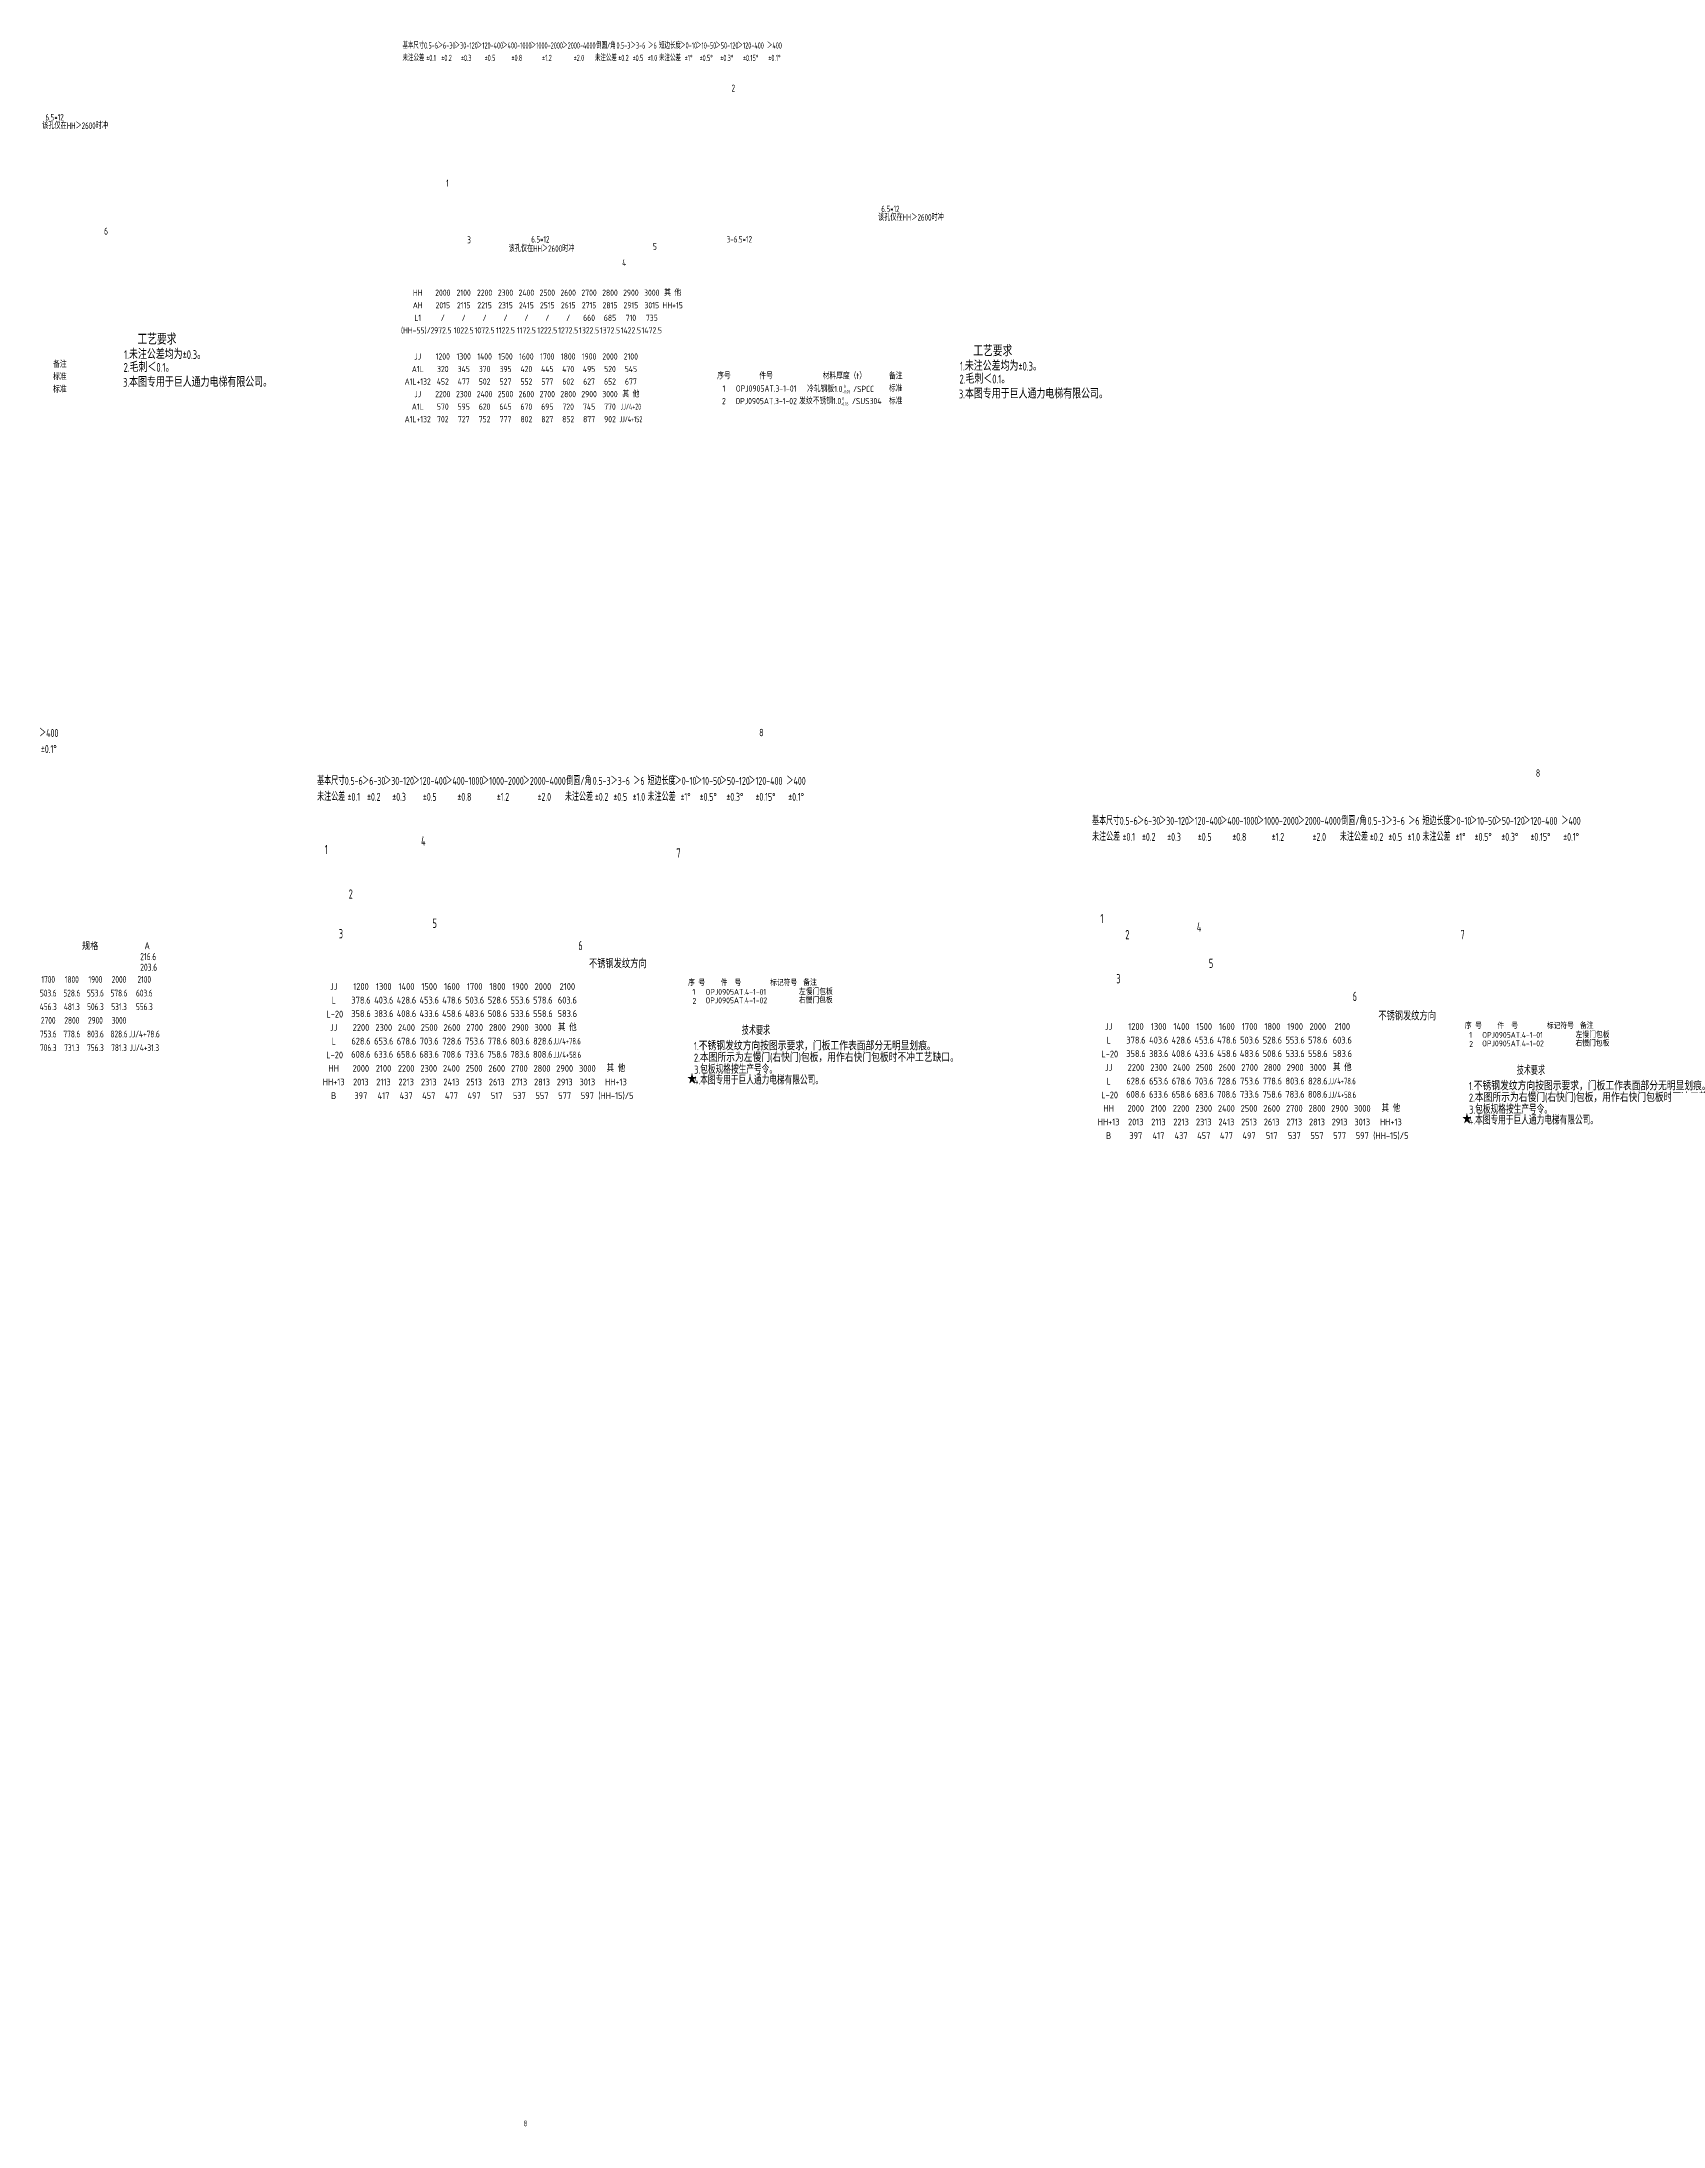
# Model space of a CAD drawing. Header units: inches. Extents: x 14216 to 120088, y -28810 to 23559.
# Drawn here: x 113104 to 120088, y 14534 to 23509 of the extents above; entities that cross this region are included whole.
import ezdxf
from ezdxf.enums import TextEntityAlignment as Align

# ---------------------------------------------------------------- set-up
doc = ezdxf.new("R2010")
doc.units = ezdxf.units.IN
doc.header["$LTSCALE"] = 0.3
doc.header["$MEASUREMENT"] = 0
doc.layers.add('2', color=2, linetype='Continuous')
doc.layers.add('2细实线', color=2, linetype='Continuous')
doc.layers.add('粗实线', color=7, linetype='Continuous', lineweight=30)
doc.styles.add('HZ', font='isocp2.shx', dxfattribs={"width": 0.7, "bigfont": 'hztxt.shx'})

msp = doc.modelspace()

# ---------------------------------------------------------------- texts
at = {"layer": '2', "color": 4, "style": 'HZ', "width": 0.7}
for s, height, p in [('2', 30, (116074.8, 23294.1)), ('1', 30, (114845.8, 22884.8)), ('6', 30, (113372.8, 22678)), ('3', 30, (114936.3, 22640.5)), ('5', 30, (115736.5, 22612.1)), ('4', 30, (115603.8, 22542.2)), ('8', 32, (116194.1, 20518.3)), ('8', 32, (119539, 20343.7)), ('1', 40, (114323.7, 20011)), ('4', 40, (114737.8, 20047.6)), ('7', 40, (115837.5, 19995.8)), ('2', 40, (114426.3, 19819)), ('1', 40, (117663.8, 19713.6)), ('3', 40, (114383.8, 19648.2)), ('5', 40, (114787.1, 19693.3)), ('2', 40, (117771, 19644.2)), ('4', 40, (118079.1, 19677.1)), ('7', 40, (119214.2, 19644.5)), ('6', 40, (115415.1, 19597.3)), ('3', 40, (117732.3, 19454.3)), ('5', 40, (118131, 19520.9)), ('6', 40, (118750, 19378.3)), ('8', 25, (115180.7, 14533.6))]:
    msp.add_text(s, height=height, dxfattribs=at).set_placement(p)
at = {"layer": '2', "color": 6, "style": 'HZ'}
for s, height, width, p in [('该孔仅在HH＞2600时冲', 28, 0.7, (113106.2, 23133)), ('该孔仅在HH＞2600时冲', 28, 0.7, (116706, 22738.3)), ('该孔仅在HH＞2600时冲', 28, 0.7, (115115.1, 22603.9)), ('1.未注公差均为±0.3。', 38, 0.75, (113459.1, 22142.6)), ('2.毛刺＜0.1。', 38, 0.75, (113456.9, 22087.2)), ('2.毛刺＜0.1。', 38, 0.75, (117056.7, 22037)), ('1.未注公差均为±0.3。', 38, 0.75, (117058.8, 22092.4)), ('3.本图专用于巨人通力电梯有限公司。', 38, 0.75, (113454.3, 22023)), ('3.本图专用于巨人通力电梯有限公司。', 38, 0.75, (117054, 21972.8)), ('不锈钢发纹方向', 35, 0.75, (115461.4, 19520.3)), ('不锈钢发纹方向', 35, 0.75, (118860.7, 19295.6)), ('技术要求', 35, 0.65, (116118.5, 19233.4)), ('1.不锈钢发纹方向按图示要求，门板工作表面部分无明显划痕。', 35, 0.8, (115913.3, 19166.8)), ('2.本图所示为左慢门(右快门)包板，用作右快门包板时不冲工艺缺口。', 35, 0.8, (115913.4, 19116.8)), ('4.本图专用于巨人通力电梯有限公司。', 35, 0.7, (115912.6, 19019.4)), ('3.包板规格按生产号令。', 35, 0.7, (115914.2, 19065.6)), ('1.不锈钢发纹方向按图示要求，门板工作表面部分无明显划痕。', 35, 0.8, (119250.8, 18994.6)), ('技术要求', 35, 0.65, (119456, 19061.2)), ('2.本图所示为右慢门(右快门)包板，用作右快门包板时不冲工艺缺口。', 35, 0.8, (119251, 18944.7)), ('4.本图专用于巨人通力电梯有限公司。', 35, 0.7, (119250.2, 18847.2)), ('3.包板规格按生产号令。', 35, 0.7, (119251.8, 18893.4))]:
    msp.add_text(s, height=height, dxfattribs=dict(at, width=width)).set_placement(p)
at = {"layer": '2', "style": 'HZ', "width": 0.8}
for s, p in [('标准', (113182.3, 22065.6)), ('备注', (113182.3, 22119.6)), ('序号', (116042.4, 22069.5)), ('件号', (116224.1, 22069.5)), ('材料厚度（t）', (116561, 22069.5)), ('备注', (116782.1, 22069.5)), ('标准', (113182.3, 22011.6)), ('1', (116042.4, 22015.5)), ('OPJ0905AT.3-1-01', (116224.1, 22015.5)), ('冷轧钢板1.0   /SPCC', (116544.8, 22013.5)), ('标准', (116782.1, 22015.5)), ('2', (116042.4, 21961.5)), ('OPJ0905AT.3-1-02', (116224.1, 21961.5)), ('发纹不锈钢1.0   /SUS304 ', (116551.3, 21961.5)), ('标准', (116782.1, 21961.5))]:
    msp.add_text(s, height=27, dxfattribs=at).set_placement(p, align=Align.MIDDLE_CENTER)
at = {"layer": '2', "style": 'HZ'}
for s, height, width, p in [('规格', 30.44, 0.85, (113278.1, 19598.5)), ('A', 30.4, 0.85, (113546.5, 19601.2)), ('序 号', 25.36, 0.85, (115888, 19443.8)), ('1', 25.4, 0.85, (115907, 19405.2)), ('2 ', 25.36, 0.85, (115907.1, 19366)), ('OPJ0905AT.4-1-02', 25.364, 0.85, (115962.8, 19368.4)), ('OPJ0905AT.4-1-01', 25.364, 0.85, (115963, 19405.2)), ('件  号', 25.36, 0.85, (116028.5, 19443.8)), ('标记符号', 25.36, 0.85, (116241.4, 19443.8)), ('右慢门包板', 25.36, 0.85, (116365, 19369.1)), ('左慢门包板', 25.36, 0.85, (116365.7, 19405.7)), ('备注', 25.36, 0.85, (116383.9, 19444.9)), ('序 号', 25.36, 0.85, (119233, 19258.4)), ('1', 25.4, 0.85, (119252.1, 19219.9)), ('OPJ0905AT.4-1-02', 25.364, 0.85, (119307.9, 19183)), ('OPJ0905AT.4-1-01', 25.364, 0.85, (119308.1, 19219.9)), ('件  号', 25.36, 0.85, (119373.6, 19258.4)), ('标记符号', 25.36, 0.85, (119586.5, 19258.4)), ('右慢门包板', 25.36, 0.85, (119710.1, 19183.7)), ('左慢门包板', 25.36, 0.85, (119710.7, 19220.3)), ('备注', 25.36, 0.85, (119728.9, 19259.5)), ('2 ', 25.36, 0.85, (119252.1, 19180.6)), ('★', 38, 0.8, (115884.2, 19022.1)), ('★', 38, 0.8, (119221.7, 18850))]:
    msp.add_text(s, height=height, dxfattribs=dict(at, width=width)).set_placement(p)
at = {"layer": '2', "color": 6, "char_height": 28, "attachment_point": 5, "style": 'HZ'}
for s, insert in [('\\A1;6.5*12', (113159.6, 23183.4)), ('\\A1;6.5*12', (116759.3, 22788.7)), ('\\A1;6.5*12', (115251.7, 22657.8)), ('\\A1;3-6.5*12', (116108.8, 22658.1))]:
    msp.add_mtext(s, dxfattribs=dict(at, insert=insert))
at = {"layer": '2', "attachment_point": 1, "style": 'HZ'}
for s, insert, char_height in [(' 0\\P-0.08', (116552.9, 22031.4), 13.73), (' 0\\P-0.06', (116545.7, 21978.9), 13.73), ('216.6', (113528.2, 19584.7), 30.44), ('203.6', (113528.2, 19539), 30.44)]:
    msp.add_mtext(s, dxfattribs=dict(at, insert=insert, char_height=char_height))
at = {"layer": '2细实线', "linetype": 'ByBlock', "style": 'HZ', "width": 0.65}
for s, height, p in [('基本尺寸', 26.73, (114705.1, 23492.3)), ('未注公差', 26.73, (114705.1, 23438.8)), ('0.5-6', 26.73, (114780.9, 23492.3)), ('%%p0.1', 26.73, (114780.9, 23438.8)), ('＞6-30', 26.73, (114847.7, 23492.3)), ('%%p0.2', 26.73, (114847.7, 23438.8)), ('＞30-120', 26.73, (114932.3, 23492.3)), ('%%p0.3', 26.73, (114932.3, 23438.8)), ('＞120-400', 26.73, (115034.8, 23492.3)), ('%%p0.5', 26.73, (115034.8, 23438.8)), ('＞400-1000', 26.73, (115150.6, 23492.3)), ('%%p0.8', 26.73, (115150.6, 23438.8)), ('＞1000-2000', 26.73, (115279.8, 23492.3)), ('%%p1.2', 26.73, (115279.8, 23438.8)), ('＞2000-4000', 26.73, (115417.9, 23492.3)), ('%%p2.0', 26.73, (115417.9, 23438.8)), ('未注公差', 26.73, (115533.8, 23438.8)), ('倒圆/角', 26.73, (115533.8, 23492.3)), ('0.5-3', 26.73, (115609.5, 23492.3)), ('%%p0.2', 26.73, (115609.5, 23438.8)), ('＞3-6', 26.73, (115671.9, 23492.3)), ('%%p0.5', 26.73, (115671.9, 23438.8)), ('%%p1.0', 26.73, (115734.2, 23438.8)), ('＞6', 26.73, (115734.2, 23492.3)), ('未注公差', 26.73, (115810, 23438.8)), ('短边长度', 26.73, (115810, 23492.3)), ('＞0-10', 26.73, (115890.2, 23492.3)), ('%%p1%%d', 26.73, (115890.2, 23438.8)), ('＞10-50', 26.73, (115965.9, 23492.3)), ('%%p0.5%%d', 26.73, (115965.9, 23438.8)), ('＞50-120', 26.73, (116055, 23492.3)), ('%%p0.3%%d', 26.73, (116055, 23438.8)), ('＞120-400', 26.73, (116157.5, 23492.3)), ('%%p0.15%%d', 26.73, (116157.5, 23438.8)), ('＞400', 26.73, (116259.9, 23492.3)), ('%%p0.1%%d', 26.73, (116259.9, 23438.8)), ('＞400', 34.43, (113134.6, 20532.3)), ('%%p0.1%%d', 34.43, (113134.6, 20463.4)), ('基本尺寸', 34.43, (114350.7, 20326.2)), ('0.5-6', 34.43, (114448.2, 20326.2)), ('＞6-30', 34.43, (114534.3, 20326.2)), ('＞30-120', 34.43, (114643.3, 20326.2)), ('＞120-400', 34.43, (114775.3, 20326.2)), ('＞400-1000', 34.43, (114924.5, 20326.2)), ('＞1000-2000', 34.43, (115090.9, 20326.2)), ('＞2000-4000', 34.43, (115268.7, 20326.2)), ('倒圆/角', 34.43, (115417.9, 20326.2)), ('0.5-3', 34.43, (115515.5, 20326.2)), ('＞3-6', 34.43, (115595.8, 20326.2)), ('＞6', 34.43, (115676.1, 20326.2)), ('短边长度', 34.43, (115773.7, 20326.2)), ('＞0-10', 34.43, (115877, 20326.2)), ('＞10-50', 34.43, (115974.5, 20326.2)), ('＞50-120', 34.43, (116089.3, 20326.2)), ('＞120-400', 34.43, (116221.2, 20326.2)), ('＞400', 34.43, (116353.2, 20326.2)), ('未注公差', 34.43, (114350.7, 20257.4)), ('%%p0.1', 34.43, (114448.2, 20257.4)), ('%%p0.2', 34.43, (114534.3, 20257.4)), ('%%p0.3', 34.43, (114643.3, 20257.4)), ('%%p0.5', 34.43, (114775.3, 20257.4)), ('%%p0.8', 34.43, (114924.5, 20257.4)), ('%%p1.2', 34.43, (115090.9, 20257.4)), ('%%p2.0', 34.43, (115268.7, 20257.4)), ('未注公差', 34.43, (115417.9, 20257.4)), ('%%p0.2', 34.43, (115515.5, 20257.4)), ('%%p0.5', 34.43, (115595.8, 20257.4)), ('%%p1.0', 34.43, (115676.1, 20257.4)), ('未注公差', 34.43, (115773.7, 20257.4)), ('%%p1%%d', 34.43, (115877, 20257.4)), ('%%p0.5%%d', 34.43, (115974.5, 20257.4)), ('%%p0.3%%d', 34.43, (116089.3, 20257.4)), ('%%p0.15%%d', 34.43, (116221.2, 20257.4)), ('%%p0.1%%d', 34.43, (116353.2, 20257.4)), ('未注公差', 34.43, (117688.2, 20085.2)), ('基本尺寸', 34.43, (117688.2, 20154.1)), ('0.5-6', 34.43, (117785.8, 20154.1)), ('＞6-30', 34.43, (117871.8, 20154.1)), ('＞30-120', 34.43, (117980.8, 20154.1)), ('＞120-400', 34.43, (118112.8, 20154.1)), ('＞400-1000', 34.43, (118262, 20154.1)), ('＞1000-2000', 34.43, (118428.4, 20154.1)), ('＞2000-4000', 34.43, (118606.3, 20154.1)), ('未注公差', 34.43, (118755.5, 20085.2)), ('倒圆/角', 34.43, (118755.5, 20154.1)), ('0.5-3', 34.43, (118853, 20154.1)), ('＞3-6', 34.43, (118933.3, 20154.1)), ('＞6', 34.43, (119013.7, 20154.1)), ('未注公差', 34.43, (119111.2, 20085.2)), ('短边长度', 34.43, (119111.2, 20154.1)), ('＞0-10', 34.43, (119214.5, 20154.1)), ('＞10-50', 34.43, (119312.1, 20154.1)), ('＞50-120', 34.43, (119426.8, 20154.1)), ('＞120-400', 34.43, (119558.8, 20154.1)), ('＞400', 34.43, (119690.8, 20154.1)), ('%%p0.1', 34.43, (117785.8, 20085.2)), ('%%p0.2', 34.43, (117871.8, 20085.2)), ('%%p0.3', 34.43, (117980.8, 20085.2)), ('%%p0.5', 34.43, (118112.8, 20085.2)), ('%%p0.8', 34.43, (118262, 20085.2)), ('%%p1.2', 34.43, (118428.4, 20085.2)), ('%%p2.0', 34.43, (118606.3, 20085.2)), ('%%p0.2', 34.43, (118853, 20085.2)), ('%%p0.5', 34.43, (118933.3, 20085.2)), ('%%p1.0', 34.43, (119013.7, 20085.2)), ('%%p1%%d', 34.43, (119214.5, 20085.2)), ('%%p0.5%%d', 34.43, (119312.1, 20085.2)), ('%%p0.3%%d', 34.43, (119426.8, 20085.2)), ('%%p0.15%%d', 34.43, (119558.8, 20085.2)), ('%%p0.1%%d', 34.43, (119690.8, 20085.2))]:
    msp.add_text(s, height=height, dxfattribs=at).set_placement(p, align=Align.MIDDLE_CENTER)
at = {"layer": '2细实线', "style": 'HZ'}
for s, height, width, p in [('HH', 27, 0.8, (114723.6, 22427.9)), ('2000', 27, 0.8, (114831.6, 22427.9)), ('2100', 27, 0.8, (114921.6, 22427.9)), ('2200', 27, 0.8, (115011.6, 22427.9)), ('2300', 27, 0.8, (115101.6, 22427.9)), ('2400', 27, 0.8, (115191.6, 22427.9)), ('2500', 27, 0.8, (115281.6, 22427.9)), ('2600', 27, 0.8, (115371.6, 22427.9)), ('2700', 27, 0.8, (115461.6, 22427.9)), ('2800', 27, 0.8, (115551.6, 22427.9)), ('2900', 27, 0.8, (115641.6, 22427.9)), ('3000', 27, 0.8, (115731.6, 22427.9)), ('其 他', 27, 0.8, (115821.6, 22427.9)), ('AH', 27, 0.8, (114723.6, 22373.9)), ('2015', 27, 0.8, (114831.6, 22373.9)), ('2115', 27, 0.8, (114921.6, 22373.9)), ('2215', 27, 0.8, (115011.6, 22373.9)), ('2315', 27, 0.8, (115101.6, 22373.9)), ('2415', 27, 0.8, (115191.6, 22373.9)), ('2515', 27, 0.8, (115281.6, 22373.9)), ('2615', 27, 0.8, (115371.6, 22373.9)), ('2715', 27, 0.8, (115461.6, 22373.9)), ('2815', 27, 0.8, (115551.6, 22373.9)), ('2915', 27, 0.8, (115641.6, 22373.9)), ('3015', 27, 0.8, (115731.6, 22373.9)), ('HH+15', 27, 0.8, (115821.6, 22373.9)), ('(HH-55)/2', 27, 0.8, (114723.6, 22265.9)), ('L1', 27, 0.8, (114723.6, 22319.9)), ('972.5', 27, 0.8, (114831.6, 22265.9)), ('/', 27, 0.8, (114831.6, 22319.9)), ('1022.5', 27, 0.8, (114921.6, 22265.9)), ('/', 27, 0.8, (114921.6, 22319.9)), ('1072.5', 27, 0.8, (115011.6, 22265.9)), ('/', 27, 0.8, (115011.6, 22319.9)), ('1122.5', 27, 0.8, (115101.6, 22265.9)), ('/', 27, 0.8, (115101.6, 22319.9)), ('1172.5', 27, 0.8, (115191.6, 22265.9)), ('/', 27, 0.8, (115191.6, 22319.9)), ('1222.5', 27, 0.8, (115281.6, 22265.9)), ('/', 27, 0.8, (115281.6, 22319.9)), ('1272.5', 27, 0.8, (115371.6, 22265.9)), ('/', 27, 0.8, (115371.6, 22319.9)), ('1322.5', 27, 0.8, (115461.6, 22265.9)), ('660', 27, 0.8, (115461.6, 22319.9)), ('1372.5', 27, 0.8, (115551.6, 22265.9)), ('685', 27, 0.8, (115551.6, 22319.9)), ('1422.5', 27, 0.8, (115641.6, 22265.9)), ('710', 27, 0.8, (115641.6, 22319.9)), ('1472.5', 27, 0.8, (115731.6, 22265.9)), ('735', 27, 0.8, (115731.6, 22319.9)), ('A1L', 27, 0.8, (114723.6, 22099.4)), ('JJ', 27, 0.8, (114723.6, 22153.4)), ('1200', 27, 0.8, (114831.6, 22153.4)), ('320', 27, 0.8, (114831.6, 22099.4)), ('1300', 27, 0.8, (114921.6, 22153.4)), ('345', 27, 0.8, (114921.6, 22099.4)), ('1400', 27, 0.8, (115011.6, 22153.4)), ('370', 27, 0.8, (115011.6, 22099.4)), ('1500', 27, 0.8, (115101.6, 22153.4)), ('395', 27, 0.8, (115101.6, 22099.4)), ('1600', 27, 0.8, (115191.6, 22153.4)), ('420', 27, 0.8, (115191.6, 22099.4)), ('1700', 27, 0.8, (115281.6, 22153.4)), ('445', 27, 0.8, (115281.6, 22099.4)), ('1800', 27, 0.8, (115371.6, 22153.4)), ('470', 27, 0.8, (115371.6, 22099.4)), ('1900', 27, 0.8, (115461.6, 22153.4)), ('495', 27, 0.8, (115461.6, 22099.4)), ('2000', 27, 0.8, (115551.6, 22153.4)), ('520', 27, 0.8, (115551.6, 22099.4)), ('2100', 27, 0.8, (115641.6, 22153.4)), ('545', 27, 0.8, (115641.6, 22099.4)), ('A1L+132', 27, 0.8, (114723.6, 22045.4)), ('JJ', 27, 0.8, (114723.6, 21991.4)), ('2200', 27, 0.8, (114831.6, 21991.4)), ('452', 27, 0.8, (114831.6, 22045.4)), ('2300', 27, 0.8, (114921.6, 21991.4)), ('477', 27, 0.8, (114921.6, 22045.4)), ('2400', 27, 0.8, (115011.6, 21991.4)), ('502', 27, 0.8, (115011.6, 22045.4)), ('2500', 27, 0.8, (115101.6, 21991.4)), ('527', 27, 0.8, (115101.6, 22045.4)), ('2600', 27, 0.8, (115191.6, 21991.4)), ('552', 27, 0.8, (115191.6, 22045.4)), ('2700', 27, 0.8, (115281.6, 21991.4)), ('577', 27, 0.8, (115281.6, 22045.4)), ('2800', 27, 0.8, (115371.6, 21991.4)), ('602', 27, 0.8, (115371.6, 22045.4)), ('2900', 27, 0.8, (115461.6, 21991.4)), ('627', 27, 0.8, (115461.6, 22045.4)), ('3000', 27, 0.8, (115551.6, 21991.4)), ('652', 27, 0.8, (115551.6, 22045.4)), ('其 他', 27, 0.8, (115641.6, 21991.4)), ('677', 27, 0.8, (115641.6, 22045.4)), ('A1L', 27, 0.8, (114723.6, 21937.4)), ('570', 27, 0.8, (114831.6, 21937.4)), ('595', 27, 0.8, (114921.6, 21937.4)), ('620', 27, 0.8, (115011.6, 21937.4)), ('645', 27, 0.8, (115101.6, 21937.4)), ('670', 27, 0.8, (115191.6, 21937.4)), ('695', 27, 0.8, (115281.6, 21937.4)), ('720', 27, 0.8, (115371.6, 21937.4)), ('745', 27, 0.8, (115461.6, 21937.4)), ('770', 27, 0.8, (115551.6, 21937.4)), ('JJ/4+20', 25.88, 0.65, (115641.6, 21937.4)), ('A1L+132', 27, 0.8, (114723.6, 21883.4)), ('702', 27, 0.8, (114831.6, 21883.4)), ('727', 27, 0.8, (114921.6, 21883.4)), ('752', 27, 0.8, (115011.6, 21883.4)), ('777', 27, 0.8, (115101.6, 21883.4)), ('802', 27, 0.8, (115191.6, 21883.4)), ('827', 27, 0.8, (115281.6, 21883.4)), ('852', 27, 0.8, (115371.6, 21883.4)), ('877', 27, 0.8, (115461.6, 21883.4)), ('902', 27, 0.8, (115551.6, 21883.4)), ('JJ/4+152', 25.88, 0.65, (115641.6, 21883.4)), ('JJ', 29.38, 0.8, (114361.8, 19440.9)), ('L', 29.4, 0.8, (114361.8, 19382.1)), ('378.6', 29.38, 0.8, (114479.3, 19382.1)), ('1200', 29.38, 0.8, (114479.3, 19440.9)), ('403.6', 29.38, 0.8, (114577.3, 19382.1)), ('1300', 29.38, 0.8, (114577.3, 19440.9)), ('428.6', 29.38, 0.8, (114675.2, 19382.1)), ('1400', 29.38, 0.8, (114675.2, 19440.9)), ('453.6', 29.38, 0.8, (114773.1, 19382.1)), ('1500', 29.38, 0.8, (114773.1, 19440.9)), ('478.6', 29.38, 0.8, (114871, 19382.1)), ('1600', 29.38, 0.8, (114871, 19440.9)), ('503.6', 29.38, 0.8, (114968.9, 19382.1)), ('1700', 29.38, 0.8, (114968.9, 19440.9)), ('528.6', 29.38, 0.8, (115066.9, 19382.1)), ('1800', 29.38, 0.8, (115066.9, 19440.9)), ('553.6', 29.38, 0.8, (115164.8, 19382.1)), ('1900', 29.38, 0.8, (115164.8, 19440.9)), ('578.6', 29.38, 0.8, (115262.7, 19382.1)), ('2000', 29.38, 0.8, (115262.7, 19440.9)), ('603.6', 29.38, 0.8, (115368, 19382.1)), ('2100', 29.38, 0.8, (115368, 19440.9)), ('L-20', 29.38, 0.8, (114366.4, 19322.1)), ('358.6', 29.38, 0.8, (114479.3, 19324.2)), ('383.6', 29.38, 0.8, (114577.3, 19324.2)), ('408.6', 29.38, 0.8, (114675.2, 19324.2)), ('433.6', 29.38, 0.8, (114773.1, 19324.2)), ('458.6', 29.38, 0.8, (114871, 19324.2)), ('483.6', 29.38, 0.8, (114968.9, 19324.2)), ('508.6', 29.38, 0.8, (115066.9, 19324.2)), ('533.6', 29.38, 0.8, (115164.8, 19324.2)), ('558.6', 29.38, 0.8, (115262.7, 19324.2)), ('583.6', 29.38, 0.8, (115368, 19324.2)), ('JJ', 29.38, 0.8, (114361.8, 19264.6)), ('L', 29.4, 0.8, (114361.8, 19205.8)), ('628.6', 29.38, 0.8, (114479.3, 19205.8)), ('2200', 29.38, 0.8, (114479.3, 19264.6)), ('653.6', 29.38, 0.8, (114577.3, 19205.7)), ('2300', 29.38, 0.8, (114577.3, 19264.5)), ('678.6', 29.38, 0.8, (114675.2, 19205.7)), ('2400', 29.38, 0.8, (114675.2, 19264.5)), ('703.6', 29.38, 0.8, (114773.1, 19205.7)), ('2500', 29.38, 0.8, (114773.1, 19264.5)), ('728.6', 29.38, 0.8, (114871, 19205.7)), ('2600', 29.38, 0.8, (114871, 19264.5)), ('753.6', 29.38, 0.8, (114968.9, 19205.8)), ('2700', 29.38, 0.8, (114968.9, 19264.6)), ('778.6', 29.38, 0.8, (115066.9, 19205.8)), ('2800', 29.38, 0.8, (115066.9, 19264.6)), ('803.6', 29.38, 0.8, (115164.8, 19205.8)), ('2900', 29.38, 0.8, (115164.8, 19264.6)), ('828.6', 29.38, 0.8, (115262.7, 19205.8)), ('3000', 29.38, 0.8, (115262.7, 19264.6)), ('JJ/4+78.6', 28.16, 0.65, (115366.3, 19205.8)), ('其 他', 29.38, 0.8, (115368, 19264.6)), ('JJ', 29.38, 0.8, (117699.4, 19268.7)), ('L', 29.4, 0.8, (117699.4, 19210)), ('378.6', 29.38, 0.8, (117816.9, 19210)), ('1200', 29.38, 0.8, (117816.9, 19268.7)), ('403.6', 29.38, 0.8, (117914.8, 19210)), ('1300', 29.38, 0.8, (117914.8, 19268.7)), ('428.6', 29.38, 0.8, (118012.7, 19210)), ('1400', 29.38, 0.8, (118012.7, 19268.7)), ('453.6', 29.38, 0.8, (118110.6, 19210)), ('1500', 29.38, 0.8, (118110.6, 19268.7)), ('478.6', 29.38, 0.8, (118208.6, 19210)), ('1600', 29.38, 0.8, (118208.6, 19268.7)), ('503.6', 29.38, 0.8, (118306.5, 19210)), ('1700', 29.38, 0.8, (118306.5, 19268.7)), ('528.6', 29.38, 0.8, (118404.4, 19210)), ('1800', 29.38, 0.8, (118404.4, 19268.7)), ('553.6', 29.38, 0.8, (118502.3, 19210)), ('1900', 29.38, 0.8, (118502.3, 19268.7)), ('578.6', 29.38, 0.8, (118600.2, 19210)), ('2000', 29.38, 0.8, (118600.2, 19268.7)), ('603.6', 29.38, 0.8, (118705.6, 19210)), ('2100', 29.38, 0.8, (118705.6, 19268.7)), ('L-20', 29.38, 0.8, (114365.8, 19146.1)), ('608.6', 29.38, 0.8, (114478.8, 19149.2)), ('633.6', 29.38, 0.8, (114576.7, 19149.1)), ('658.6', 29.38, 0.8, (114674.7, 19149.1)), ('683.6', 29.38, 0.8, (114772.6, 19149.1)), ('708.6', 29.38, 0.8, (114870.5, 19149.1)), ('733.6', 29.38, 0.8, (114968.4, 19149.2)), ('758.6', 29.38, 0.8, (115066.3, 19149.2)), ('783.6', 29.38, 0.8, (115164.3, 19149.2)), ('808.6', 29.38, 0.8, (115262.2, 19149.2)), ('JJ/4+58.6', 28.16, 0.65, (115367.3, 19146.8)), ('L-20', 29.38, 0.8, (117704, 19150)), ('358.6', 29.38, 0.8, (117816.9, 19152.1)), ('383.6', 29.38, 0.8, (117914.8, 19152.1)), ('408.6', 29.38, 0.8, (118012.7, 19152.1)), ('433.6', 29.38, 0.8, (118110.6, 19152.1)), ('458.6', 29.38, 0.8, (118208.6, 19152.1)), ('483.6', 29.38, 0.8, (118306.5, 19152.1)), ('508.6', 29.38, 0.8, (118404.4, 19152.1)), ('533.6', 29.38, 0.8, (118502.3, 19152.1)), ('558.6', 29.38, 0.8, (118600.2, 19152.1)), ('583.6', 29.38, 0.8, (118705.6, 19152.1)), ('HH+13', 29.26, 0.8, (114361.6, 19029.9)), ('HH', 29.26, 0.8, (114361.6, 19088.4)), ('2000', 29.26, 0.8, (114478.6, 19088.4)), ('2013', 29.26, 0.8, (114478.6, 19029.9)), ('2100', 29.26, 0.8, (114576.2, 19088.4)), ('2113', 29.26, 0.8, (114576.2, 19029.9)), ('2200', 29.26, 0.8, (114673.7, 19088.4)), ('2213', 29.26, 0.8, (114673.7, 19029.9)), ('2300', 29.26, 0.8, (114771.2, 19088.4)), ('2313', 29.26, 0.8, (114771.2, 19029.9)), ('2400', 29.26, 0.8, (114868.8, 19088.4)), ('2413', 29.26, 0.8, (114868.8, 19029.9)), ('2500', 29.26, 0.8, (114966.3, 19088.4)), ('2513', 29.26, 0.8, (114966.3, 19029.9)), ('2600', 29.26, 0.8, (115063.8, 19088.4)), ('2613', 29.26, 0.8, (115063.8, 19029.9)), ('2700', 29.26, 0.8, (115161.4, 19088.4)), ('2713', 29.26, 0.8, (115161.4, 19029.9)), ('2800', 29.26, 0.8, (115258.9, 19088.4)), ('2813', 29.26, 0.8, (115258.9, 19029.9)), ('2900', 29.26, 0.8, (115356.5, 19088.4)), ('2913', 29.26, 0.8, (115356.5, 19029.9)), ('3000', 29.26, 0.8, (115454, 19088.4)), ('3013', 29.26, 0.8, (115454, 19029.9)), ('HH+13', 29.26, 0.8, (115577, 19029.9)), ('其 他', 29.26, 0.8, (115577, 19088.4)), ('JJ', 29.38, 0.8, (117699.4, 19092.4)), ('L', 29.4, 0.8, (117699.4, 19033.7)), ('628.6', 29.38, 0.8, (117816.9, 19033.7)), ('2200', 29.38, 0.8, (117816.9, 19092.4)), ('653.6', 29.38, 0.8, (117914.8, 19033.6)), ('2300', 29.38, 0.8, (117914.8, 19092.3)), ('678.6', 29.38, 0.8, (118012.7, 19033.6)), ('2400', 29.38, 0.8, (118012.7, 19092.3)), ('703.6', 29.38, 0.8, (118110.6, 19033.6)), ('2500', 29.38, 0.8, (118110.6, 19092.3)), ('728.6', 29.38, 0.8, (118208.6, 19033.6)), ('2600', 29.38, 0.8, (118208.6, 19092.3)), ('753.6', 29.38, 0.8, (118306.5, 19033.7)), ('2700', 29.38, 0.8, (118306.5, 19092.4)), ('778.6', 29.38, 0.8, (118404.4, 19033.7)), ('2800', 29.38, 0.8, (118404.4, 19092.4)), ('803.6', 29.38, 0.8, (118502.3, 19033.7)), ('2900', 29.38, 0.8, (118502.3, 19092.4)), ('828.6', 29.38, 0.8, (118600.2, 19033.7)), ('3000', 29.38, 0.8, (118600.2, 19092.4)), ('JJ/4+78.6', 28.16, 0.65, (118703.8, 19033.7)), ('其 他', 29.38, 0.8, (118705.6, 19092.4)), ('B', 29.3, 0.8, (114361.6, 18971.3)), ('397', 29.26, 0.8, (114478.6, 18971.3)), ('417', 29.26, 0.8, (114576.2, 18971.3)), ('437', 29.26, 0.8, (114673.7, 18971.3)), ('457', 29.26, 0.8, (114771.2, 18971.3)), ('477', 29.26, 0.8, (114868.8, 18971.3)), ('497', 29.26, 0.8, (114966.3, 18971.3)), ('517', 29.26, 0.8, (115063.8, 18971.3)), ('537', 29.26, 0.8, (115161.4, 18971.3)), ('557', 29.26, 0.8, (115258.9, 18971.3)), ('577', 29.26, 0.8, (115356.5, 18971.3)), ('597', 29.26, 0.8, (115454, 18971.3)), ('(HH-15)/5', 29.26, 0.8, (115577, 18971.3)), ('L-20', 29.38, 0.8, (117703.4, 18973.9)), ('608.6', 29.38, 0.8, (117816.4, 18977)), ('633.6', 29.38, 0.8, (117914.3, 18976.9)), ('658.6', 29.38, 0.8, (118012.2, 18976.9)), ('683.6', 29.38, 0.8, (118110.1, 18976.9)), ('708.6', 29.38, 0.8, (118208, 18976.9)), ('733.6', 29.38, 0.8, (118306, 18977)), ('758.6', 29.38, 0.8, (118403.9, 18977)), ('783.6', 29.38, 0.8, (118501.8, 18977)), ('808.6', 29.38, 0.8, (118599.7, 18977)), ('JJ/4+58.6', 28.16, 0.65, (118704.9, 18974.7)), ('HH+13', 29.26, 0.8, (117699.1, 18857.7)), ('HH', 29.26, 0.8, (117699.1, 18916.2)), ('2000', 29.26, 0.8, (117816.1, 18916.2)), ('2013', 29.26, 0.8, (117816.1, 18857.7)), ('2100', 29.26, 0.8, (117913.7, 18916.2)), ('2113', 29.26, 0.8, (117913.7, 18857.7)), ('2200', 29.26, 0.8, (118011.2, 18916.2)), ('2213', 29.26, 0.8, (118011.2, 18857.7)), ('2300', 29.26, 0.8, (118108.8, 18916.2)), ('2313', 29.26, 0.8, (118108.8, 18857.7)), ('2400', 29.26, 0.8, (118206.3, 18916.2)), ('2413', 29.26, 0.8, (118206.3, 18857.7)), ('2500', 29.26, 0.8, (118303.8, 18916.2)), ('2513', 29.26, 0.8, (118303.8, 18857.7)), ('2600', 29.26, 0.8, (118401.4, 18916.2)), ('2613', 29.26, 0.8, (118401.4, 18857.7)), ('2700', 29.26, 0.8, (118498.9, 18916.2)), ('2713', 29.26, 0.8, (118498.9, 18857.7)), ('2800', 29.26, 0.8, (118596.4, 18916.2)), ('2813', 29.26, 0.8, (118596.4, 18857.7)), ('2900', 29.26, 0.8, (118694, 18916.2)), ('2913', 29.26, 0.8, (118694, 18857.7)), ('3000', 29.26, 0.8, (118791.5, 18916.2)), ('3013', 29.26, 0.8, (118791.5, 18857.7)), ('HH+13', 29.26, 0.8, (118914.6, 18857.7)), ('其 他', 29.26, 0.8, (118914.6, 18916.2)), ('B', 29.3, 0.8, (117699.1, 18799.2)), ('397', 29.26, 0.8, (117816.1, 18799.2)), ('417', 29.26, 0.8, (117913.7, 18799.2)), ('437', 29.26, 0.8, (118011.2, 18799.2)), ('457', 29.26, 0.8, (118108.8, 18799.2)), ('477', 29.26, 0.8, (118206.3, 18799.2)), ('497', 29.26, 0.8, (118303.8, 18799.2)), ('517', 29.26, 0.8, (118401.4, 18799.2)), ('537', 29.26, 0.8, (118498.9, 18799.2)), ('557', 29.26, 0.8, (118596.4, 18799.2)), ('577', 29.26, 0.8, (118694, 18799.2)), ('597', 29.26, 0.8, (118791.5, 18799.2)), ('(HH-15)/5', 29.26, 0.8, (118914.6, 18799.2))]:
    msp.add_text(s, height=height, dxfattribs=dict(at, width=width)).set_placement(p, align=Align.MIDDLE_CENTER)
at = {"layer": '2细实线', "char_height": 29.38, "attachment_point": 5, "style": 'HZ'}
for s, insert, width in [('1700', (113132.3, 19471.3), 99.16), ('1800', (113233.9, 19471.3), 99.16), ('1900', (113335.5, 19471.3), 99.16), ('2000', (113437.1, 19471.3), 99.16), ('2100', (113546, 19471.3), 113.85), ('503.6', (113132.3, 19412.5), 99.16), ('528.6', (113233.9, 19412.5), 99.16), ('553.6', (113335.5, 19412.5), 99.16), ('578.6', (113437.1, 19412.5), 99.16), ('603.6', (113546, 19412.5), 113.85), ('456.3', (113132.3, 19353.8), 99.16), ('2700', (113132.3, 19295), 99.16), ('481.3', (113233.9, 19353.8), 99.16), ('2800', (113233.9, 19295), 99.16), ('506.3', (113335.5, 19353.8), 99.16), ('2900', (113335.5, 19295), 99.16), ('531.3', (113437.1, 19353.8), 99.16), ('3000', (113437.1, 19295), 99.16), ('556.3', (113546, 19353.8), 113.85), ('753.6', (113132.3, 19236.3), 99.16), ('778.6', (113233.9, 19236.3), 99.16), ('803.6', (113335.5, 19236.3), 99.16), ('828.6', (113437.1, 19236.3), 99.16), ('JJ/4+78.6', (113546, 19236.3), 113.85), ('706.3', (113132.3, 19177.5), 99.16), ('731.3', (113233.9, 19177.5), 99.16), ('756.3', (113335.5, 19177.5), 99.16), ('781.3', (113437.1, 19177.5), 99.16), ('JJ/4+31.3', (113546, 19177.5), 113.85)]:
    msp.add_mtext(s, dxfattribs=dict(at, insert=insert, width=width))
at = {"layer": '粗实线', "color": 3, "linetype": 'Continuous', "lineweight": -3, "style": 'HZ', "width": 0.7}
for p in [(113516.5, 22204.5), (117116.2, 22154.3)]:
    msp.add_text('工艺要求', height=48, dxfattribs=at).set_placement(p)

doc.saveas('drawing.dxf')
